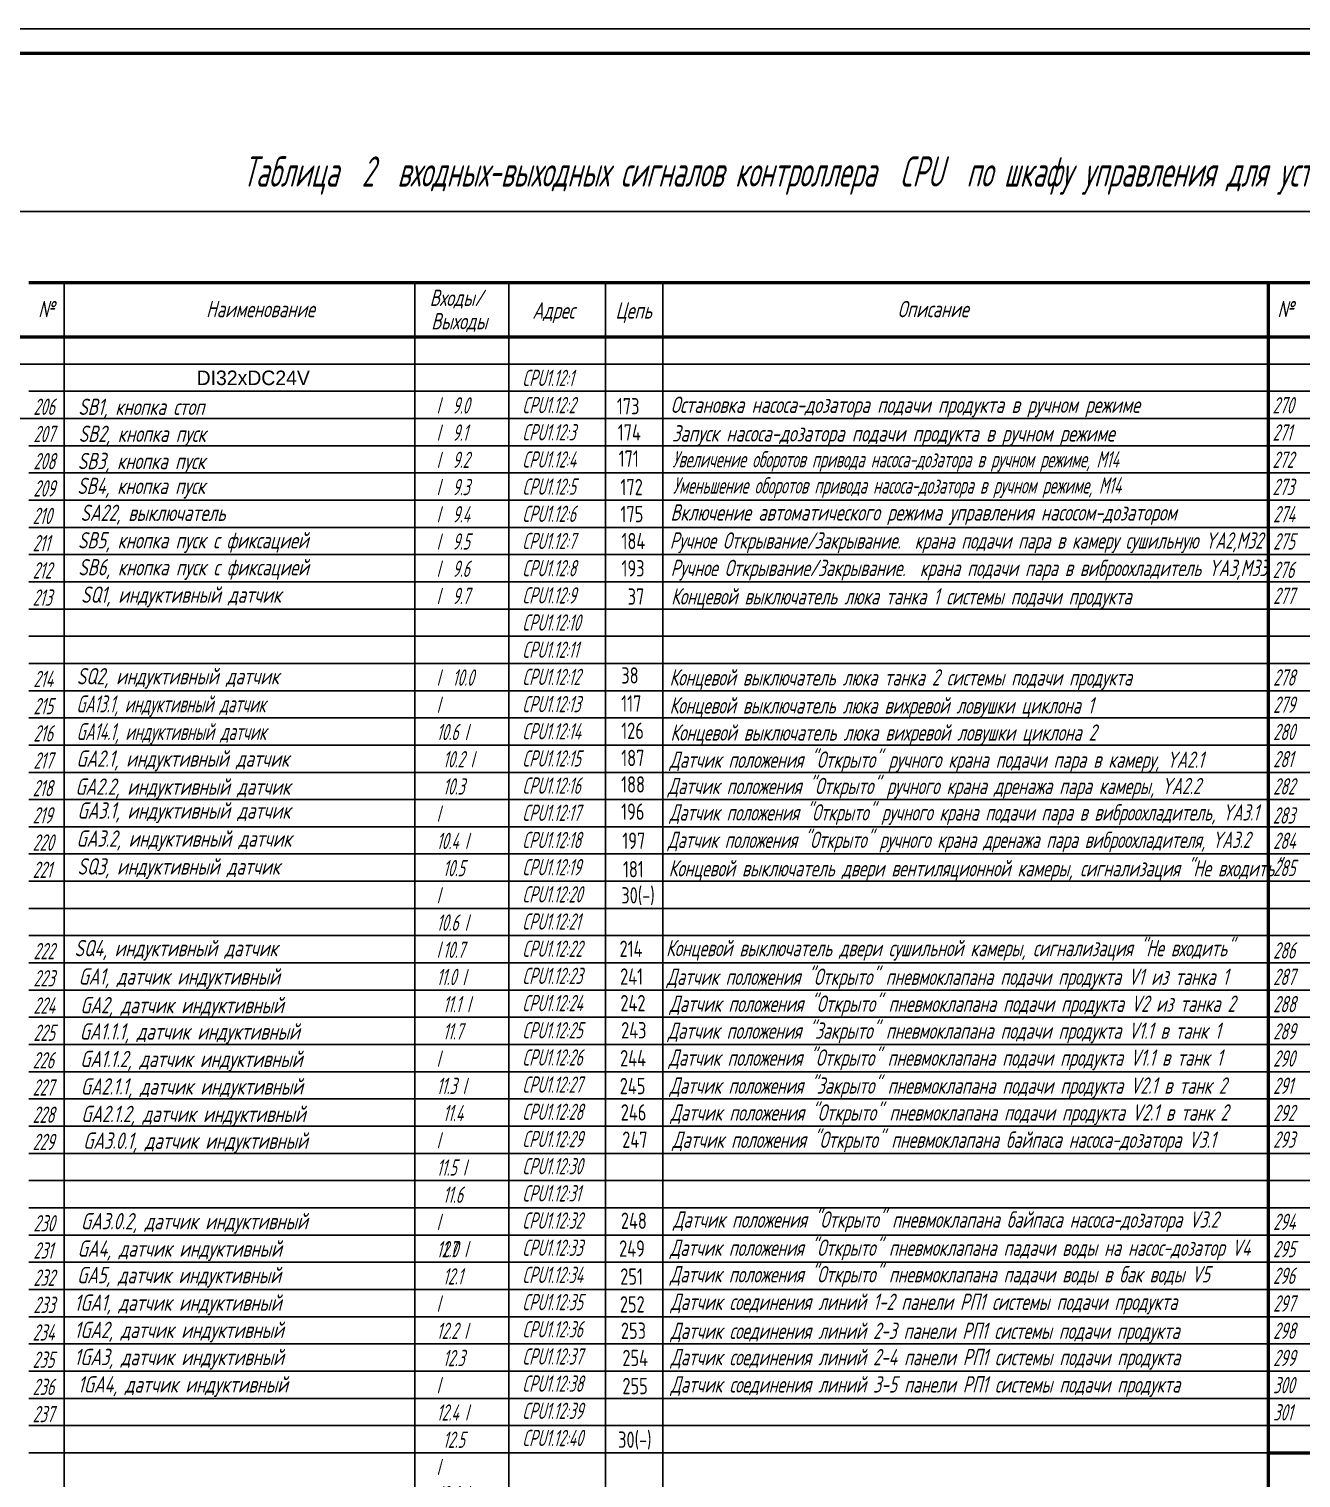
# Model space of a CAD drawing. Header units: millimetres. Extents: x 294 to 6216, y -3442 to 2720.
# Drawn here: x 3893.8 to 4156.7, y 509.8 to 809.3 of the extents above; entities that cross this region are included whole.
import ezdxf

# ---------------------------------------------------------------- set-up
doc = ezdxf.new("R2010")
doc.units = ezdxf.units.MM
doc.header["$LTSCALE"] = 15
doc.linetypes.add('DOT', pattern=[0.25, 0, -0.25])
for name, color, linetype, lineweight in [('0.35 TEXT', 7, 'Continuous', 35), ('LWT 0.5', 7, 'Continuous', 50), ('LWT 0.6', 7, 'Continuous', 50)]:
    doc.layers.add(name, color=color, linetype=linetype, lineweight=lineweight)
doc.styles.add('33', font='gost.shx', dxfattribs={"width": 0.75, "oblique": 15, "height": 2.5})
doc.styles.add('34', font='gost.shx', dxfattribs={"width": 0.75, "oblique": 15, "height": 3.5})
doc.styles.add('OPSI', font='ISI-ROMANS_PL.SHX', dxfattribs={"height": 1.5})

msp = doc.modelspace()

# ---------------------------------------------------------------- linework, layer by layer
for p, q in [((4456.046, 809.294, -0.02), (3615.046, 809.294, -0.02)), ((3859.937, 771.576, -0.02), (4293.528, 771.576, -0.02)), ((3901.043, 756.914, -0.02), (3901.043, 515.039, -0.02)), ((3973.527, 756.914, -0.02), (3973.527, 515.039, -0.02)), ((3992.957, 756.914, -0.02), (3992.957, 515.039, -0.02)), ((4012.893, 756.914, -0.02), (4012.893, 515.039, -0.02)), ((4024.745, 756.914, -0.02), (4024.745, 515.039, -0.02)), ((4149.872, 745.664, -0.02), (4230.744, 745.664, -0.02)), ((3744.054, 740.039, -0.02), (3893.785, 740.039, -0.02)), ((3893.785, 740.039, -0.02), (3967.51, 740.039, -0.02)), ((3967.51, 740.039, -0.02), (4149.872, 740.039, -0.02)), ((4149.872, 740.039, -0.02), (4232.099, 740.039, -0.02)), ((4149.872, 740.039, -0.02), (4229.036, 740.039, -0.02)), ((3893.785, 734.414, -0.02), (3967.51, 734.414, -0.02)), ((3967.51, 734.414, -0.02), (4149.872, 734.414, -0.02)), ((4149.872, 734.414, -0.02), (4229.036, 734.414, -0.02)), ((3744.054, 728.789, -0.02), (3893.785, 728.789, -0.02)), ((3893.785, 728.789, -0.02), (3967.51, 728.789, -0.02)), ((3967.51, 728.789, -0.02), (4149.872, 728.789, -0.02)), ((4149.872, 728.789, -0.02), (4229.036, 728.789, -0.02)), ((3893.785, 723.164, -0.02), (3967.51, 723.164, -0.02)), ((3967.51, 723.164, -0.02), (4149.872, 723.164, -0.02)), ((4149.872, 723.164, -0.02), (4229.036, 723.164, -0.02)), ((3893.785, 717.539, -0.02), (3967.51, 717.539, -0.02)), ((3967.51, 717.539, -0.02), (4149.872, 717.539, -0.02)), ((4149.872, 717.539, -0.02), (4229.036, 717.539, -0.02)), ((3893.785, 711.914, -0.02), (3967.51, 711.914, -0.02)), ((3967.51, 711.914, -0.02), (4149.872, 711.914, -0.02)), ((4149.872, 711.914, -0.02), (4229.036, 711.914, -0.02)), ((3893.785, 706.289, -0.02), (3967.51, 706.289, -0.02)), ((3967.51, 706.289, -0.02), (4149.872, 706.289, -0.02)), ((4149.872, 706.289, -0.02), (4229.036, 706.289, -0.02)), ((4149.872, 706.289, -0.02), (4229.036, 706.289, -0.02)), ((3893.785, 700.664, -0.02), (3967.51, 700.664, -0.02)), ((3893.785, 700.664, -0.02), (3967.51, 700.664, -0.02)), ((3967.51, 700.664, -0.02), (4149.872, 700.664, -0.02)), ((4149.872, 700.664, -0.02), (4229.036, 700.664, -0.02)), ((3893.785, 695.039, -0.02), (3967.51, 695.039, -0.02)), ((3967.51, 695.039, -0.02), (4149.872, 695.039, -0.02)), ((3967.51, 695.039, -0.02), (4149.872, 695.039, -0.02)), ((4149.872, 695.039, -0.02), (4229.036, 695.039, -0.02)), ((3893.785, 689.414, -0.02), (3967.51, 689.414, -0.02)), ((3967.51, 689.414, -0.02), (4149.872, 689.414, -0.02)), ((4149.872, 689.414, -0.02), (4229.036, 689.414, -0.02)), ((3893.785, 683.789, -0.02), (3967.51, 683.789, -0.02)), ((3967.51, 683.789, -0.02), (4149.872, 683.789, -0.02)), ((4149.872, 683.789, -0.02), (4229.036, 683.789, -0.02)), ((4149.872, 683.789, -0.02), (4229.036, 683.789, -0.02)), ((3893.785, 678.164, -0.02), (3967.51, 678.164, -0.02)), ((3893.785, 678.164, -0.02), (3967.51, 678.164, -0.02)), ((3967.51, 678.164, -0.02), (4149.872, 678.164, -0.02)), ((4149.872, 678.164, -0.02), (4229.036, 678.164, -0.02)), ((3893.785, 672.539, -0.02), (3967.51, 672.539, -0.02)), ((3967.51, 672.539, -0.02), (4149.872, 672.539, -0.02)), ((3967.51, 672.539, -0.02), (4149.872, 672.539, -0.02)), ((4149.872, 672.539, -0.02), (4229.036, 672.539, -0.02)), ((3893.785, 666.914, -0.02), (3967.51, 666.914, -0.02)), ((3967.51, 666.914, -0.02), (4149.872, 666.914, -0.02)), ((4149.872, 666.914, -0.02), (4229.036, 666.914, -0.02)), ((3893.785, 661.289, -0.02), (3967.51, 661.289, -0.02)), ((3967.51, 661.289, -0.02), (4149.872, 661.289, -0.02)), ((4149.872, 661.289, -0.02), (4229.036, 661.289, -0.02)), ((4149.872, 661.289, -0.02), (4229.036, 661.289, -0.02)), ((3893.785, 655.664, -0.02), (3967.51, 655.664, -0.02)), ((3967.51, 655.664, -0.02), (4149.872, 655.664, -0.02)), ((4149.872, 655.664, -0.02), (4229.036, 655.664, -0.02)), ((3893.785, 650.039, -0.02), (3967.51, 650.039, -0.02)), ((3967.51, 650.039, -0.02), (4149.872, 650.039, -0.02)), ((4149.872, 650.039, -0.02), (4229.036, 650.039, -0.02)), ((3893.785, 644.414, -0.02), (3967.51, 644.414, -0.02)), ((3967.51, 644.414, -0.02), (4149.872, 644.414, -0.02)), ((4149.872, 644.414, -0.02), (4229.036, 644.414, -0.02)), ((3893.785, 638.789, -0.02), (3967.51, 638.789, -0.02)), ((3967.51, 638.789, -0.02), (4149.872, 638.789, -0.02)), ((4149.872, 638.789, -0.02), (4229.036, 638.789, -0.02)), ((4149.872, 638.789, -0.02), (4229.036, 638.789, -0.02)), ((3893.785, 633.164, -0.02), (3967.51, 633.164, -0.02)), ((3967.51, 633.164, -0.02), (4149.872, 633.164, -0.02)), ((4149.872, 633.164, -0.02), (4229.036, 633.164, -0.02)), ((3893.785, 627.539, -0.02), (3967.51, 627.539, -0.02)), ((3967.51, 627.539, -0.02), (4149.872, 627.539, -0.02)), ((4149.872, 627.539, -0.02), (4229.036, 627.539, -0.02)), ((3893.785, 621.914, -0.02), (3967.51, 621.914, -0.02)), ((3967.51, 621.914, -0.02), (4149.872, 621.914, -0.02)), ((4149.872, 621.914, -0.02), (4229.036, 621.914, -0.02)), ((4149.872, 621.914, -0.02), (4229.036, 621.914, -0.02)), ((3893.785, 616.289, -0.02), (3967.51, 616.289, -0.02)), ((3967.51, 616.289, -0.02), (4149.872, 616.289, -0.02)), ((4149.872, 616.289, -0.02), (4229.036, 616.289, -0.02)), ((3893.785, 610.664, -0.02), (3967.51, 610.664, -0.02)), ((3967.51, 610.664, -0.02), (4149.872, 610.664, -0.02)), ((4149.872, 610.664, -0.02), (4229.036, 610.664, -0.02)), ((4149.872, 610.664, -0.02), (4229.036, 610.664, -0.02)), ((3893.785, 605.039, -0.02), (3967.51, 605.039, -0.02)), ((3967.51, 605.039, -0.02), (4149.872, 605.039, -0.02)), ((4149.872, 605.039, -0.02), (4229.036, 605.039, -0.02)), ((4149.872, 605.039, -0.02), (4229.036, 605.039, -0.02)), ((3893.785, 599.414, -0.02), (3967.51, 599.414, -0.02)), ((3967.51, 599.414, -0.02), (4149.872, 599.414, -0.02)), ((4149.872, 599.414, -0.02), (4229.036, 599.414, -0.02)), ((4149.872, 599.414, -0.02), (4229.036, 599.414, -0.02)), ((3893.785, 593.789, -0.02), (3967.51, 593.789, -0.02)), ((3967.51, 593.789, -0.02), (4149.872, 593.789, -0.02)), ((4149.872, 593.789, -0.02), (4229.036, 593.789, -0.02)), ((3893.785, 588.164, -0.02), (3967.51, 588.164, -0.02)), ((3967.51, 588.164, -0.02), (4149.872, 588.164, -0.02)), ((4149.872, 588.164, -0.02), (4229.036, 588.164, -0.02)), ((4149.872, 588.164, -0.02), (4229.036, 588.164, -0.02)), ((3893.785, 582.539, -0.02), (3967.51, 582.539, -0.02)), ((3893.785, 582.539, -0.02), (3967.51, 582.539, -0.02)), ((3967.51, 582.539, -0.02), (4149.872, 582.539, -0.02)), ((4149.872, 582.539, -0.02), (4229.036, 582.539, -0.02)), ((3893.785, 576.914, -0.02), (3967.51, 576.914, -0.02)), ((3967.51, 576.914, -0.02), (4149.872, 576.914, -0.02)), ((3967.51, 576.914, -0.02), (4149.872, 576.914, -0.02)), ((4149.872, 576.914, -0.02), (4229.036, 576.914, -0.02)), ((3893.785, 571.289, -0.02), (3967.51, 571.289, -0.02)), ((3967.51, 571.289, -0.02), (4149.872, 571.289, -0.02)), ((4149.872, 571.289, -0.02), (4229.036, 571.289, -0.02)), ((3893.785, 565.664, -0.02), (3967.51, 565.664, -0.02)), ((3967.51, 565.664, -0.02), (4149.872, 565.664, -0.02)), ((4149.872, 565.664, -0.02), (4229.036, 565.664, -0.02)), ((3893.785, 560.039, -0.02), (3967.51, 560.039, -0.02)), ((3893.785, 560.039, -0.02), (3967.51, 560.039, -0.02)), ((3967.51, 560.039, -0.02), (4149.872, 560.039, -0.02)), ((4149.872, 560.039, -0.02), (4229.036, 560.039, -0.02)), ((3893.785, 554.414, -0.02), (3967.51, 554.414, -0.02)), ((3967.51, 554.414, -0.02), (4149.872, 554.414, -0.02)), ((3967.51, 554.414, -0.02), (4149.872, 554.414, -0.02)), ((4149.872, 554.414, -0.02), (4229.036, 554.414, -0.02)), ((3893.785, 548.789, -0.02), (3967.51, 548.789, -0.02)), ((3967.51, 548.789, -0.02), (4149.872, 548.789, -0.02)), ((4149.872, 548.789, -0.02), (4229.036, 548.789, -0.02)), ((3893.785, 543.164, -0.02), (3967.51, 543.164, -0.02)), ((3967.51, 543.164, -0.02), (4149.872, 543.164, -0.02)), ((4149.872, 543.164, -0.02), (4229.036, 543.164, -0.02)), ((3893.785, 537.539, -0.02), (3967.51, 537.539, -0.02)), ((3893.785, 537.539, -0.02), (3967.51, 537.539, -0.02)), ((3967.51, 537.539, -0.02), (4149.872, 537.539, -0.02)), ((4149.872, 537.539, -0.02), (4229.036, 537.539, -0.02)), ((3893.785, 531.914, -0.02), (3967.51, 531.914, -0.02)), ((3967.51, 531.914, -0.02), (4149.872, 531.914, -0.02)), ((3967.51, 531.914, -0.02), (4149.872, 531.914, -0.02)), ((4149.872, 531.914, -0.02), (4229.036, 531.914, -0.02)), ((3893.785, 526.289, -0.02), (3967.51, 526.289, -0.02)), ((3967.51, 526.289, -0.02), (4149.872, 526.289, -0.02)), ((4149.872, 526.289, -0.02), (4229.036, 526.289, -0.02)), ((3893.785, 520.664, -0.02), (3967.51, 520.664, -0.02)), ((3901.043, 520.664, -0.02), (3901.043, 278.789, -0.02)), ((3967.51, 520.664, -0.02), (4149.872, 520.664, -0.02)), ((3973.527, 520.664, -0.02), (3973.527, 278.789, -0.02)), ((3992.957, 520.664, -0.02), (3992.957, 278.789, -0.02)), ((4012.893, 520.664, -0.02), (4012.893, 278.789, -0.02)), ((4024.745, 520.664, -0.02), (4024.745, 278.789, -0.02)), ((4149.872, 520.664, -0.02), (4229.036, 520.664, -0.02)), ((3893.785, 515.039, -0.02), (3967.51, 515.039, -0.02)), ((3893.785, 515.039, -0.02), (3967.51, 515.039, -0.02)), ((3967.51, 515.039, -0.02), (4149.872, 515.039, -0.02))]:
    msp.add_line(p, q)
at = {"layer": 'LWT 0.5'}
for p, q in [((3893.785, 756.914, -0.02), (4149.872, 756.914, -0.02)), ((4149.872, 756.914, -0.02), (4149.872, 515.039, -0.02)), ((4149.872, 756.914, -0.02), (4430.595, 756.914, -0.02)), ((4149.872, 756.914, -0.02), (4149.872, 515.039, -0.02)), ((3744.054, 745.664, -0.02), (3893.785, 745.664, -0.02)), ((3893.785, 745.664, -0.02), (3980.243, 745.664, -0.02)), ((3980.243, 745.664, -0.02), (4149.872, 745.664, -0.02)), ((4149.872, 745.664, -0.02), (4237.526, 745.664, -0.02)), ((4149.872, 520.664, -0.02), (4149.872, 278.789, -0.02)), ((4149.872, 515.039, -0.02), (4229.036, 515.039, -0.02))]:
    msp.add_line(p, q, dxfattribs=at)
at = {"layer": 'LWT 0.6'}
msp.add_line((3635.046, 804.294, -0.02), (4451.046, 804.294, -0.02), dxfattribs=at)

# ---------------------------------------------------------------- texts
at = {"linetype": 'DOT', "insert": (3928.419, 738.7, -0.02), "char_height": 3, "width": 43.93467, "attachment_point": 1, "style": 'OPSI'}
msp.add_mtext('DI32xDC24V', dxfattribs=at)
at = {"layer": '0.35 TEXT', "oblique": 15}
for s, height, style, width, p in [('Таблица  2  входных-выходных сигналов контроллера  CPU  по шкафу управления для установки сушильной ', 6.25, '34', 0.75, (3937.957, 776.719, -0.041)), ('Входы/', 3.375, '33', 0.9, (3976.591, 752.048, -0.02)), ('№', 3.375, '33', 0.9, (3895.68, 749.717, -0.02)), ('Наименование', 3.375, '33', 0.9, (3930.386, 749.717, -0.02)), ('Адрес', 3.375, '33', 0.9, (3997.823, 749.439, -0.02)), ('Цепь', 3.375, '33', 0.9, (4014.987, 749.439, -0.02)), ('Описание', 3.375, '33', 0.9, (4073.293, 749.717, -0.02)), ('№', 3.375, '33', 0.9, (4151.768, 749.717, -0.02)), ('Выходы', 3.375, '33', 0.9, (3976.908, 747.214, -0.02)), ('206', 3.375, '33', 0.774574, (3894.702, 729.536, -0.02)), ('SB1, кнопка стоп', 3.375, '33', 0.9, (3903.975, 729.522, -0.02)), ('Остановка насоса-дозатора подачи продукта в ручном режиме', 3.375, '33', 0.9, (4026.401, 729.948, -0.02)), ('270', 3.375, '33', 0.774574, (4150.764, 729.834, -0.02)), ('207', 3.375, '33', 0.774574, (3894.702, 723.911, -0.02)), ('SB2, кнопка пуск', 3.375, '33', 0.9, (3904.048, 723.954, -0.02)), ('Запуск насоса-дозатора подачи продукта в ручном режиме', 3.375, '33', 0.9, (4026.67, 724.032, -0.02)), ('271', 3.375, '33', 0.774574, (4150.764, 724.209, -0.02)), ('Увеличение оборотов привода насоса-дозатора в ручном режиме, М14', 3.375, '33', 0.764764, (4026.734, 718.675, -0.02)), ('272', 3.375, '33', 0.774574, (4150.764, 718.584, -0.02)), ('208', 3.375, '33', 0.774574, (3894.702, 718.286, -0.02)), ('SB3, кнопка пуск ', 3.375, '33', 0.9, (3903.854, 718.317, -0.02)), ('209', 3.375, '33', 0.774574, (3894.702, 712.661, -0.02)), ('SB4, кнопка пуск', 3.375, '33', 0.9, (3903.746, 713.177, -0.02)), ('Уменьшение оборотов привода насоса-дозатора в ручном режиме, М14', 3.375, '33', 0.764764, (4026.857, 713.274, -0.02)), ('273', 3.375, '33', 0.774574, (4150.764, 712.959, -0.02)), ('210', 3.375, '33', 0.774574, (3894.53, 706.968, -0.02)), ('SA22, выключатель', 3.375, '33', 0.9, (3904.41, 707.611, -0.02)), ('Включение автоматического режима управления насосом-дозатором', 3.375, '33', 0.889184, (4026.354, 707.692, -0.02)), ('274', 3.375, '33', 0.774574, (4150.898, 707.334, -0.02)), ('211', 3.375, '33', 0.774574, (3894.53, 701.343, -0.02)), ('SB5, кнопка пуск с фиксацией ', 3.375, '33', 0.9, (3903.895, 701.935, -0.02)), ('Ручное Открывание/Закрывание.  крана подачи пара в камеру сушильную YA2,M32 ', 3.375, '33', 0.842207, (4026.216, 701.89, -0.02)), ('275', 3.375, '33', 0.774574, (4150.898, 701.709, -0.02)), ('212', 3.375, '33', 0.774574, (3894.53, 695.718, -0.02)), ('SB6, кнопка пуск с фиксацией', 3.375, '33', 0.9, (3903.967, 696.367, -0.02)), ('Ручное Открывание/Закрывание.  крана подачи пара в виброохладитель YA3,M33', 3.375, '33', 0.856927, (4026.393, 696.219, -0.02)), ('276', 3.375, '33', 0.774574, (4150.802, 695.823, -0.02)), ('213', 3.375, '33', 0.774574, (3894.53, 690.093, -0.02)), ('SQ1, индуктивный датчик', 3.375, '33', 0.9, (3904.535, 690.697, -0.02)), ('Концевой выключатель люка танка 1 системы подачи продукта', 3.375, '33', 0.856927, (4026.491, 690.352, -0.02)), ('277', 3.375, '33', 0.774574, (4150.898, 690.459, -0.02)), ('SQ2, индуктивный датчик', 3.375, '33', 0.9, (3903.648, 673.842, -0.02)), ('Концевой выключатель люка танка 2 системы подачи продукта', 3.375, '33', 0.856927, (4026.168, 673.605, -0.02)), ('278', 3.375, '33', 0.774574, (4150.898, 673.584, -0.02)), ('214', 3.375, '33', 0.774574, (3894.702, 673.286, -0.02)), ('215', 3.375, '33', 0.774574, (3894.702, 667.661, -0.02)), ('GA13.1, индуктивный датчик', 3.5, '34', 0.75, (3903.569, 668.056, -0.041)), ('Концевой выключатель люка вихревой ловушки циклона 1', 3.375, '33', 0.856927, (4026.168, 667.817, -0.02)), ('279', 3.375, '33', 0.774574, (4150.898, 667.959, -0.02)), ('216', 3.375, '33', 0.774574, (3894.702, 662.036, -0.02)), ('GA14.1, индуктивный датчик', 3.5, '34', 0.75, (3903.598, 662.335, -0.041)), ('Концевой выключатель люка вихревой ловушки циклона 2', 3.375, '33', 0.856927, (4026.349, 662.211, -0.02)), ('280', 3.375, '33', 0.774574, (4150.898, 662.334, -0.02)), ('217', 3.375, '33', 0.774574, (3894.702, 656.411, -0.02)), ('GA2.1, индуктивный датчик', 3.375, '33', 0.9, (3903.565, 656.821, -0.02)), ('Датчик положения "Открыто" ручного крана подачи пара в камеру, YA2.1', 3.375, '33', 0.856927, (4026.168, 656.596, -0.02)), ('281', 3.375, '33', 0.774574, (4150.898, 656.709, -0.02)), ('218', 3.375, '33', 0.774574, (3894.53, 650.718, -0.02)), ('GA2.2, индуктивный датчик', 3.375, '33', 0.9, (3903.358, 651.025, -0.02)), ('Датчик положения "Открыто" ручного крана дренажа пара камеры, YA2.2', 3.375, '33', 0.856927, (4025.805, 651.154, -0.02)), ('282', 3.375, '33', 0.774574, (4150.898, 651.084, -0.02)), ('219', 3.375, '33', 0.774574, (3894.53, 645.093, -0.02)), ('GA3.1, индуктивный датчик', 3.375, '33', 0.9, (3903.792, 646.091, -0.02)), ('Датчик положения "Открыто" ручного крана подачи пара в виброохладитель, YA3.1', 3.375, '33', 0.829704, (4026.168, 645.697, -0.02)), ('283', 3.375, '33', 0.774574, (4150.821, 645.064, -0.02)), ('Датчик положения "Открыто" ручного крана дренажа пара виброохладителя, YA3.2', 3.375, '33', 0.828626, (4025.805, 640.037, -0.02)), ('220', 3.375, '33', 0.774574, (3894.53, 639.468, -0.02)), ('GA3.2, индуктивный датчик', 3.375, '33', 0.9, (3903.585, 640.295, -0.02)), ('284', 3.375, '33', 0.774574, (4150.898, 639.834, -0.02)), ('SQ3, индуктивный датчик', 3.375, '33', 0.9, (3903.784, 634.532, -0.02)), ('Концевой выключатель двери вентиляционной камеры, сигнализация "Не входить"', 3.375, '33', 0.856927, (4025.985, 634.146, -0.02)), ('221', 3.375, '33', 0.774574, (3894.53, 633.843, -0.02)), ('285', 3.375, '33', 0.774574, (4150.898, 634.209, -0.02)), ('222', 3.375, '33', 0.774574, (3894.702, 617.036, -0.02)), ('SQ4, индуктивный датчик', 3.375, '33', 0.9, (3903.18, 617.654, -0.02)), ('Концевой выключатель двери сушильной камеры, сигнализация "Не входить"', 3.375, '33', 0.856927, (4025.435, 617.657, -0.02)), ('286', 3.375, '33', 0.774574, (4150.898, 617.173, -0.02)), ('223', 3.375, '33', 0.774574, (3894.702, 611.411, -0.02)), ('GA1, датчик индуктивный ', 3.375, '33', 0.9, (3904.039, 611.797, -0.02)), ('Датчик положения "Открыто" пневмоклапана подачи продукта V1 из танка 1', 3.375, '33', 0.856927, (4025.581, 611.734, -0.02)), ('287', 3.375, '33', 0.774574, (4150.898, 611.709, -0.02)), ('224', 3.375, '33', 0.774574, (3894.702, 605.786, -0.02)), ('GA2, датчик индуктивный ', 3.375, '33', 0.9, (3904.388, 605.869, -0.02)), ('Датчик положения "Открыто" пневмоклапана подачи продукта V2 из танка 2', 3.375, '33', 0.856927, (4026.168, 606.163, -0.02)), ('288', 3.375, '33', 0.774574, (4150.898, 606.084, -0.02)), ('225', 3.375, '33', 0.774574, (3894.702, 600.161, -0.02)), ('GA1.1.1, датчик индуктивный ', 3.375, '33', 0.9, (3904.258, 600.429, -0.02)), ('Датчик положения "Закрыто" пневмоклапана подачи продукта V1.1 в танк 1', 3.375, '33', 0.856927, (4025.797, 600.592, -0.02)), ('289', 3.375, '33', 0.774574, (4150.898, 600.459, -0.02)), ('Датчик положения "Открыто" пневмоклапана подачи продукта V1.1 в танк 1', 3.375, '33', 0.856927, (4025.982, 595.021, -0.02)), ('226', 3.375, '33', 0.774574, (3894.53, 594.468, -0.02)), ('GA1.1.2, датчик индуктивный ', 3.375, '33', 0.9, (3904.368, 594.745, -0.02)), ('290', 3.375, '33', 0.774574, (4150.898, 594.834, -0.02)), ('Датчик положения "Закрыто" пневмоклапана подачи продукта V2.1 в танк 2', 3.375, '33', 0.856927, (4026.169, 589.248, -0.02)), ('227', 3.375, '33', 0.774574, (3894.53, 588.843, -0.02)), ('GA2.1.1, датчик индуктивный ', 3.375, '33', 0.9, (3904.465, 589.069, -0.02)), ('291', 3.375, '33', 0.774574, (4150.898, 589.209, -0.02)), ('Датчик положения "Открыто" пневмоклапана подачи продукта V2.1 в танк 2', 3.375, '33', 0.856927, (4026.355, 583.677, -0.02)), ('228', 3.375, '33', 0.774574, (3894.53, 583.218, -0.02)), ('GA2.1.2, датчик индуктивный ', 3.375, '33', 0.9, (3904.575, 583.385, -0.02)), ('292', 3.375, '33', 0.774574, (4150.898, 583.584, -0.02)), ('GA3.0.1, датчик индуктивный ', 3.375, '33', 0.9, (3904.972, 577.854, -0.02)), ('Датчик положения "Открыто" пневмоклапана байпаса насоса-дозатора V3.1', 3.375, '33', 0.856927, (4026.73, 578.057, -0.02)), ('293', 3.375, '33', 0.774574, (4150.898, 578.078, -0.02)), ('229', 3.375, '33', 0.774574, (3894.53, 577.593, -0.02)), ('230', 3.375, '33', 0.774574, (3894.702, 560.786, -0.02)), ('GA3.0.2, датчик индуктивный ', 3.375, '33', 0.9, (3904.509, 561.214, -0.02)), ('Датчик положения "Открыто" пневмоклапана байпаса насоса-дозатора V3.2', 3.375, '33', 0.856927, (4026.915, 561.556, -0.02)), ('294', 3.375, '33', 0.774574, (4150.898, 561.084, -0.02)), ('231', 3.375, '33', 0.774574, (3894.702, 555.161, -0.02)), ('GA4, датчик индуктивный ', 3.375, '33', 0.9, (3903.825, 555.558, -0.02)), ('Датчик положения "Открыто" пневмоклапана падачи воды на насос-дозатор V4', 3.375, '33', 0.856927, (4026.252, 555.737, -0.02)), ('295', 3.375, '33', 0.774574, (4150.898, 555.459, -0.02)), ('Датчик положения "Открыто" пневмоклапана падачи воды в бак воды V5', 3.375, '33', 0.856927, (4026.252, 550.24, -0.02)), ('232', 3.375, '33', 0.774574, (3894.702, 549.536, -0.02)), ('GA5, датчик индуктивный ', 3.375, '33', 0.9, (3903.715, 550.079, -0.02)), ('296', 3.375, '33', 0.774574, (4150.868, 549.935, -0.02)), ('233', 3.375, '33', 0.774574, (3894.702, 543.911, -0.02)), ('1GA1, датчик индуктивный ', 3.375, '33', 0.9, (3903.167, 544.382, -0.02)), ('Датчик соединения линий 1-2 панели РП1 системы подачи продукта', 3.375, '33', 0.856927, (4026.373, 544.557, -0.02)), ('297', 3.375, '33', 0.774574, (4150.898, 544.209, -0.02)), ('1GA2, датчик индуктивный ', 3.375, '33', 0.9, (3903.167, 538.757, -0.02)), ('234', 3.375, '33', 0.774574, (3894.53, 538.218, -0.02)), ('Датчик соединения линий 2-3 панели РП1 системы подачи продукта', 3.375, '33', 0.856927, (4026.373, 538.56, -0.02)), ('298', 3.375, '33', 0.774574, (4150.898, 538.584, -0.02)), ('1GA3, датчик индуктивный ', 3.375, '33', 0.9, (3903.144, 533.143, -0.02)), ('Датчик соединения линий 2-4 панели РП1 системы подачи продукта', 3.375, '33', 0.856927, (4026.373, 533.126, -0.02)), ('299', 3.375, '33', 0.774574, (4150.898, 532.959, -0.02)), ('235', 3.375, '33', 0.774574, (3894.53, 532.593, -0.02)), ('236', 3.375, '33', 0.774574, (3894.53, 526.968, -0.02)), ('1GA4, датчик индуктивный ', 3.375, '33', 0.9, (3903.869, 527.487, -0.02)), ('Датчик соединения линий 3-5 панели РП1 системы подачи продукта', 3.375, '33', 0.856927, (4026.373, 527.483, -0.02)), ('300', 3.375, '33', 0.774574, (4150.898, 527.334, -0.02)), ('237', 3.375, '33', 0.774574, (3894.53, 521.343, -0.02)), ('301', 3.375, '33', 0.774574, (4150.898, 521.709, -0.02))]:
    msp.add_text(s, height=height, dxfattribs=dict(at, style=style, width=width)).set_placement(p)
at = {"layer": '0.35 TEXT', "style": '33', "width": 0.9}
for s, p in [('173', (4015.278, 729.649, -0.02)), ('174', (4015.458, 724.235, -0.02)), ('171', (4015.639, 718.821, -0.02)), ('172', (4016.017, 712.939, -0.02)), ('175', (4016.017, 707.356, -0.02)), ('184', (4016.238, 701.767, -0.02)), ('193', (4016.238, 696.142, -0.02)), ('37', (4017.513, 690.305, -0.02)), ('38', (4016.188, 674.008, -0.02)), ('117', (4016.179, 668.198, -0.02)), ('126', (4016.179, 662.573, -0.02)), ('187', (4016.179, 656.948, -0.02)), ('188', (4016.159, 651.484, -0.02)), ('196', (4016.159, 645.859, -0.02)), ('197', (4016.402, 639.843, -0.02)), ('181', (4016.53, 633.958, -0.02)), ('30(-)', (4016.192, 628.556, -0.02)), ('214', (4015.829, 617.506, -0.02)), ('241', (4015.944, 611.767, -0.02)), ('242', (4015.997, 606.277, -0.02)), ('243', (4016.155, 600.674, -0.02)), ('244', (4015.944, 594.894, -0.02)), ('245', (4015.868, 589.146, -0.02)), ('246', (4016.077, 583.697, -0.02)), ('247', (4016.384, 578.058, -0.02)), ('248', (4016.105, 561.305, -0.02)), ('249', (4015.733, 555.558, -0.02)), ('251', (4015.971, 549.777, -0.02)), ('252', (4015.895, 544.029, -0.02)), ('253', (4016.105, 538.58, -0.02)), ('254', (4016.411, 532.942, -0.02)), ('255', (4016.411, 527.147, -0.02)), ('30(-)', (4015.533, 516.056, -0.02))]:
    msp.add_text(s, height=3.375, dxfattribs=at).set_placement(p)
at = {"layer": '0.35 TEXT', "insert": (3995.691, 738.869, -0.02), "char_height": 3.375, "width": 16.76608, "attachment_point": 1, "line_spacing_factor": 0.9985, "style": '33'}
msp.add_mtext('CPU1.12:1 CPU1.12:2 CPU1.12:3\\PCPU1.12:4\\PCPU1.12:5\\PCPU1.12:6\\PCPU1.12:7 CPU1.12:8 \\PCPU1.12:9\\PCPU1.12:10\\PCPU1.12:11 CPU1.12:12\\PCPU1.12:13\\PCPU1.12:14\\PCPU1.12:15 CPU1.12:16\\PCPU1.12:17\\PCPU1.12:18\\PCPU1.12:19\\PCPU1.12:20\\PCPU1.12:21\\PCPU1.12:22\\PCPU1.12:23 CPU1.12:24\\PCPU1.12:25\\PCPU1.12:26\\PCPU1.12:27 CPU1.12:28\\PCPU1.12:29\\PCPU1.12:30\\PCPU1.12:31 CPU1.12:32\\PCPU1.12:33\\PCPU1.12:34\\PCPU1.12:35 CPU1.12:36\\PCPU1.12:37\\PCPU1.12:38\\PCPU1.12:39\\PCPU1.12:40', dxfattribs=at)
at = {"layer": '0.35 TEXT', "char_height": 3.375, "attachment_point": 1, "style": '33'}
for s, insert, width in [('I  9.0 I  9.1 I  9.2 I  9.3 I  9.4 I  9.5 I  9.6 I  9.7', (3978.026, 733.189, -0.02), 6.93775), ('I  10.0 I  10.6 I  10.2 I  10.3 I  10.4 I  10.5 I  10.6 I  10.7', (3978.026, 676.939, -0.02), 7.65679), ('I  11.0 I  11.1 I  11.7 I  11.3 I  11.4 I  11.5 I  11.6 I  11.7', (3978.026, 620.689, -0.02), 6.93775), ('I  12.0 I  12.1 I  12.2 I  12.3 I  12.4 I  12.5 I  12.6 I  12.7', (3978.026, 564.439, -0.02), 6.93775)]:
    msp.add_mtext(s, dxfattribs=dict(at, insert=insert, width=width))

doc.saveas('drawing.dxf')
